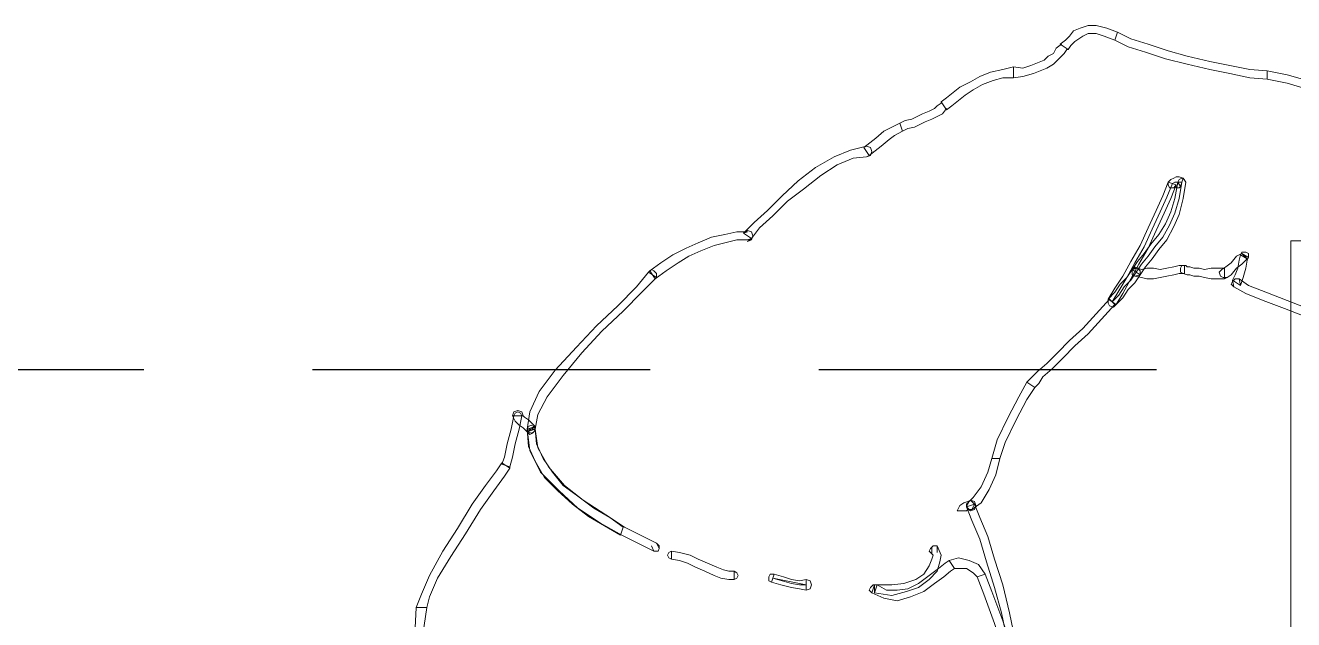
# Model space of a CAD drawing. Header units: millimetres. Extents: x -29311 to -3405, y 28913 to 42880.
# Drawn here: x -16799.82 to -16752.85, y 39648.37 to 39670.37 of the extents above; entities that cross this region are included whole.
import ezdxf

# ---------------------------------------------------------------- set-up
doc = ezdxf.new("R2010")
doc.units = ezdxf.units.MM
doc.linetypes.add('HIDDEN', pattern=[0.375, 0.25, -0.125])
doc.layers.add('A-BA-HIDDEN', color=136, linetype='HIDDEN')
doc.layers.add('A-MERDIVEN', color=125, linetype='Continuous')
for name, color, linetype, lineweight in [('MIM_İnsan', 251, 'Continuous', 9), ('MIM_mobilya', 251, 'Continuous', 9), ('MIM_Selinoks', 251, 'Continuous', 9)]:
    doc.layers.add(name, color=color, linetype=linetype, lineweight=lineweight)

# ---------------------------------------------------------------- blocks, each defined once
blk = doc.blocks.new('2. bodrum kat kirişileri')
at = {"layer": 'A-BA-HIDDEN', "ltscale": 50}
blk.add_lwpolyline([(659.933, -23074.164), (659.933, -22735.074), (976.632, -22735.074)], dxfattribs=at)
blk = doc.blocks.new('160718_A$C2F7A1A77')
at = {"layer": 'MIM_mobilya'}
for p, q in [((29.179, 28.08), (29.919, 28.08)), ((3.423, 27.472), (4.163, 27.472)), ((5.717, 27.472), (6.457, 27.472))]:
    blk.add_line(p, q, dxfattribs=at)
blk.add_lwpolyline([(0, 37), (0, 0), (53, 0), (53, 37)], close=True, dxfattribs=at)
blk.add_lwpolyline([(3, 29), (3, 8, 0.414214), (8, 3), (45, 3, 0.414214), (50, 8), (50, 29, 0.414214), (45, 34), (8, 34, 0.414214)], format="xyb", close=True, dxfattribs=at)
for points in [[(3.186, 18.992), (3.169, 18.683), (3.186, 18.33), (3.311, 17.408), (3.34, 17.406)], [(3.458, 18.992), (3.475, 18.683), (3.458, 18.33), (3.413, 17.408), (3.334, 17.406)], [(3.657, 18.991), (3.64, 18.682), (3.657, 18.329), (3.782, 17.407), (3.811, 17.405)], [(3.929, 18.991), (3.946, 18.682), (3.929, 18.329), (3.883, 17.407), (3.805, 17.405)], [(4.127, 18.99), (4.111, 18.681), (4.127, 18.329), (4.173, 17.407), (4.252, 17.404)], [(4.4, 18.99), (4.416, 18.681), (4.4, 18.329), (4.274, 17.407), (4.245, 17.404)], [(29.337, 17.089), (29.483, 16.959), (29.608, 16.959), (29.76, 17.089)]]:
    blk.add_lwpolyline(points, dxfattribs=at)
for centre, radius in [((17.512, 21.815), 11), ((39.753, 23.821), 9), ((17.512, 21.815), 8), ((39.753, 23.821), 5), ((39.753, 23.821), 4), ((39.753, 8.566), 5), ((39.753, 8.566), 4)]:
    blk.add_circle(centre, radius, dxfattribs=at)
for centre, radius, start, end in [((51.23, 25.322), 22.223, 172.8729, 189.9137), ((7.867, 25.335), 22.223, 350.0863, 7.0954), ((25.474, 24.715), 22.223, 172.8729, 189.9137), ((-17.889, 24.727), 22.223, 350.0863, 7.0954), ((27.768, 24.715), 22.223, 172.8729, 189.9137), ((-8.492, 25.025), 15.149, 348.689, 9.2988), ((2.745, 20.756), 0.849, 339.9904, 9.0141), ((4.84, 20.768), 0.849, 170.9859, 200.0096), ((5.079, 19.314), 1.92, 143.1475, 189.6617), ((2.506, 19.326), 1.92, 350.3383, 36.8525), ((3.321, 18.546), 0.466, 72.9453, 106.8601), ((3.557, 18.862), 0.163, 52.2572, 127.4765), ((4.028, 18.862), 0.163, 52.2572, 127.4765)]:
    blk.add_arc(centre, radius, start, end, dxfattribs=at)
for points in [[(5.877, 20.889), (5.775, 18.493), (5.875, 17.288), (6.179, 17.561), (6.559, 17.955), (6.735, 19.699), (6.362, 22.053)], [(29.339, 21.497), (29.118, 20.869), (28.462, 19.994), (29.337, 17.089)], [(29.758, 21.497), (29.979, 20.869), (30.635, 19.994), (29.76, 17.089)]]:
    blk.add_spline(points, degree=3, dxfattribs=at)
blk = doc.blocks.new('160718_InsanKadın')
at = {"layer": 'MIM_İnsan', "flags": 128}
for points in [[(70.137, 18.443), (70.137, 18.443), (69.791, 17.449), (69.445, 16.009), (69.148, 14.568), (69, 13.575), (69.395, 13.575), (69.445, 14.568), (69.742, 16.009), (70.088, 17.35), (70.434, 18.343), (70.434, 18.343), (70.137, 18.443)], [(69.395, 13.575), (69.395, 13.575), (69.445, 14.568), (69.742, 16.009), (70.088, 17.35), (70.434, 18.343), (70.137, 18.443), (69.791, 17.449), (69.445, 16.009), (69.148, 14.568), (69, 13.575), (69, 13.575), (69.395, 13.575)], [(46.983, 16.307), (46.983, 16.307), (47.082, 15.562), (47.23, 14.717), (47.428, 13.773), (47.675, 12.73), (47.972, 11.786), (48.22, 10.942), (48.516, 10.246), (48.714, 9.75), (49.011, 9.849), (48.813, 10.346), (48.516, 11.041), (48.269, 11.886), (47.972, 12.83), (47.725, 13.773), (47.527, 14.717), (47.379, 15.562), (47.379, 16.307), (47.379, 16.307), (46.983, 16.307)], [(48.616, 12.432), (48.616, 12.432), (48.369, 13.078), (47.972, 14.171), (47.577, 15.363), (47.33, 16.307), (47.033, 16.307), (47.28, 15.264), (47.675, 14.071), (48.071, 12.979), (48.319, 12.333), (48.319, 12.333), (48.616, 12.432)], [(52.425, 12.73), (52.524, 13.028), (52.079, 13.227), (51.585, 13.326), (51.089, 13.177), (50.594, 12.979), (50.199, 12.68), (49.852, 12.432), (49.605, 12.233), (49.457, 12.134), (49.655, 11.836), (49.803, 11.935), (50.05, 12.134), (50.397, 12.382), (50.793, 12.68), (51.188, 12.879), (51.585, 12.929), (51.98, 12.929), (52.327, 12.73), (52.425, 13.028), (52.327, 12.73), (52.475, 12.73), (52.574, 12.83), (52.623, 12.929), (52.524, 13.028), (52.425, 12.73)], [(69, 13.575), (69, 13.575), (68.9, 13.177), (68.603, 12.482), (68.109, 11.687), (67.565, 10.843), (67.02, 9.948), (66.526, 9.253), (66.13, 8.707), (65.932, 8.409), (66.229, 8.21), (66.426, 8.508), (66.823, 9.054), (67.317, 9.75), (67.862, 10.644), (68.406, 11.488), (68.9, 12.382), (69.198, 13.078), (69.395, 13.575), (69.395, 13.575), (69, 13.575)], [(66.229, 8.259), (66.229, 8.21), (66.426, 8.508), (66.823, 9.054), (67.317, 9.75), (67.862, 10.644), (68.406, 11.488), (68.9, 12.382), (69.198, 13.078), (69.395, 13.575), (69, 13.575), (68.9, 13.177), (68.603, 12.482), (68.109, 11.687), (67.565, 10.843), (67.02, 9.948), (66.526, 9.253), (66.13, 8.707), (65.932, 8.409), (65.932, 8.359), (66.229, 8.259)], [(50.298, 11.339), (50.298, 11.588), (50.249, 11.637), (50.298, 11.786), (50.397, 12.035), (50.594, 12.333), (50.891, 12.531), (51.337, 12.68), (51.782, 12.73), (52.425, 12.73), (52.425, 13.028), (51.782, 13.128), (51.238, 12.979), (50.793, 12.83), (50.397, 12.531), (50.1, 12.233), (50.001, 11.886), (49.952, 11.637), (50.1, 11.29), (50.1, 11.538), (50.1, 11.29), (50.249, 11.29), (50.347, 11.389), (50.397, 11.488), (50.298, 11.588), (50.298, 11.339)], [(54.949, 12.929), (54.8, 12.879), (54.751, 12.73), (54.8, 12.581), (54.949, 12.531), (54.949, 12.929)], [(54.949, 12.531), (55.196, 12.581), (55.493, 12.531), (55.79, 12.432), (56.136, 12.333), (56.235, 12.631), (55.888, 12.73), (55.493, 12.83), (55.196, 12.879), (54.949, 12.929), (54.949, 12.531)], [(56.185, 12.482), (55.839, 12.581), (55.493, 12.68), (55.196, 12.73), (54.949, 12.73), (56.185, 12.482), (56.185, 12.482)], [(49.457, 12.134), (49.457, 12.134), (49.308, 12.134), (49.011, 12.134), (48.764, 12.283), (48.616, 12.432), (48.319, 12.333), (48.566, 11.985), (48.913, 11.836), (49.308, 11.737), (49.655, 11.836), (49.655, 11.836), (49.457, 12.134)], [(56.136, 12.333), (56.284, 12.333), (56.334, 12.432), (56.334, 12.581), (56.235, 12.631), (56.136, 12.333)], [(57.62, 12.531), (57.521, 12.482), (57.471, 12.382), (57.521, 12.283), (57.62, 12.233), (57.62, 12.531)], [(57.62, 12.233), (57.818, 12.233), (58.016, 12.184), (58.263, 12.084), (58.61, 11.935), (58.956, 11.786), (59.253, 11.637), (59.649, 11.538), (59.946, 11.488), (59.946, 11.786), (59.649, 11.836), (59.352, 11.935), (59.055, 12.084), (58.709, 12.233), (58.362, 12.382), (58.115, 12.482), (57.818, 12.531), (57.62, 12.531), (57.62, 12.233)], [(59.946, 11.488), (60.045, 11.538), (60.094, 11.637), (60.045, 11.737), (59.946, 11.786), (59.946, 11.488)], [(60.391, 11.389), (60.49, 11.19), (60.984, 10.942), (61.677, 10.594), (62.37, 10.147), (63.211, 9.601), (63.904, 9.054), (64.497, 8.359), (64.893, 7.663), (64.992, 6.968), (65.289, 6.968), (65.19, 7.763), (64.795, 8.558), (64.101, 9.253), (63.409, 9.899), (62.568, 10.445), (61.776, 10.892), (61.084, 11.24), (60.589, 11.488), (60.687, 11.29), (60.589, 11.488), (60.44, 11.488), (60.391, 11.389), (60.391, 11.29), (60.49, 11.19), (60.391, 11.389)], [(65.289, 6.968), (65.289, 6.968), (65.239, 7.614), (64.992, 8.16), (64.646, 8.756), (64.151, 9.253), (63.607, 9.75), (63.013, 10.197), (62.42, 10.544), (61.826, 10.892), (61.726, 10.594), (62.221, 10.246), (62.815, 9.899), (63.409, 9.452), (63.953, 9.054), (64.348, 8.558), (64.695, 8.061), (64.942, 7.514), (64.992, 6.968), (64.992, 6.968), (64.992, 6.968), (65.042, 6.869), (65.14, 6.819), (65.239, 6.869), (65.289, 6.968), (65.289, 6.968)], [(48.714, 9.75), (48.813, 9.948), (48.467, 9.7), (48.171, 9.203), (47.923, 8.657), (47.775, 8.061), (48.071, 8.061), (48.22, 8.558), (48.467, 9.104), (48.764, 9.501), (48.913, 9.65), (49.011, 9.849), (48.913, 9.65), (49.011, 9.75), (49.011, 9.849), (48.962, 9.948), (48.813, 9.948), (48.714, 9.75)], [(48.714, 9.75), (48.863, 9.601), (48.962, 9.65), (49.11, 9.7), (49.258, 9.799), (49.358, 9.998), (49.061, 9.998), (49.061, 9.998), (49.011, 9.998), (48.962, 9.948), (48.863, 9.998), (49.011, 9.849), (48.863, 9.998), (48.714, 9.948), (48.666, 9.799), (48.714, 9.65), (48.863, 9.601), (48.714, 9.75)], [(47.775, 8.061), (47.775, 8.061), (47.577, 7.465), (47.181, 6.62), (46.785, 5.875), (46.488, 5.428), (46.785, 5.229), (47.082, 5.776), (47.478, 6.521), (47.874, 7.365), (48.071, 8.061), (48.071, 8.061), (47.775, 8.061)], [(65.437, 6.471), (65.784, 6.471), (65.882, 6.968), (66.031, 7.514), (66.13, 8.011), (66.229, 8.259), (65.932, 8.359), (65.833, 8.011), (65.734, 7.514), (65.586, 6.968), (65.487, 6.471), (65.833, 6.471), (65.487, 6.471), (65.537, 6.372), (65.635, 6.322), (65.734, 6.372), (65.784, 6.471), (65.437, 6.471)], [(65.932, 8.409), (65.932, 8.359), (65.833, 8.011), (65.734, 7.514), (65.586, 6.968), (65.487, 6.471), (65.784, 6.471), (65.882, 6.968), (66.031, 7.514), (66.13, 8.011), (66.229, 8.259), (66.229, 8.21), (65.932, 8.409)], [(65.289, 7.067), (64.992, 6.968), (64.893, 6.422), (64.547, 5.776), (63.953, 4.981), (63.26, 4.137), (62.518, 3.342), (61.726, 2.597), (61.034, 1.901), (60.49, 1.355), (60.787, 1.156), (61.232, 1.703), (61.924, 2.398), (62.716, 3.143), (63.459, 3.938), (64.25, 4.782), (64.843, 5.577), (65.19, 6.322), (65.289, 6.968), (64.992, 6.869), (65.289, 6.968), (65.239, 7.067), (65.14, 7.117), (65.042, 7.067), (64.992, 6.968), (65.289, 7.067)], [(64.992, 6.968), (64.992, 6.869), (65.239, 6.62), (65.387, 6.521), (65.437, 6.471), (65.437, 6.471), (65.833, 6.471), (65.734, 6.67), (65.586, 6.819), (65.437, 6.918), (65.289, 7.067), (65.289, 6.968), (65.289, 7.067), (65.19, 7.167), (65.09, 7.117), (64.992, 7.018), (64.992, 6.869), (64.992, 6.968)], [(65.487, 6.471), (65.833, 6.471), (65.734, 6.67), (65.586, 6.819), (65.437, 6.918), (65.289, 7.067), (64.992, 6.869), (65.239, 6.62), (65.387, 6.521), (65.437, 6.471), (65.437, 6.471), (65.784, 6.471), (65.437, 6.471), (65.487, 6.322), (65.635, 6.273), (65.784, 6.322), (65.833, 6.471), (65.487, 6.471)], [(60.737, 1.106), (60.787, 1.156), (61.232, 1.703), (61.924, 2.398), (62.716, 3.143), (63.459, 3.938), (64.25, 4.782), (64.843, 5.577), (65.19, 6.322), (65.289, 6.968), (64.992, 6.968), (64.893, 6.422), (64.547, 5.776), (63.953, 4.981), (63.26, 4.137), (62.518, 3.342), (61.726, 2.597), (61.034, 1.901), (60.49, 1.355), (60.54, 1.404), (60.49, 1.355), (60.49, 1.206), (60.589, 1.106), (60.687, 1.057), (60.787, 1.156), (60.737, 1.106)], [(46.488, 5.428), (46.488, 5.428), (46.339, 5.279), (46.191, 5.031), (45.845, 4.733), (45.449, 4.335), (45.005, 3.888), (44.509, 3.441), (44.014, 2.895), (43.52, 2.348), (43.717, 2.15), (44.213, 2.696), (44.707, 3.242), (45.202, 3.689), (45.647, 4.137), (46.043, 4.534), (46.389, 4.832), (46.636, 5.08), (46.785, 5.229), (46.785, 5.229), (46.488, 5.428)], [(43.767, 2.15), (43.47, 2.348), (43.223, 1.951), (42.926, 1.404), (42.63, 0.858), (42.283, 0.262), (41.986, -0.384), (41.689, -1.03), (41.442, -1.576), (41.244, -2.073), (41.541, -2.172), (41.739, -1.675), (41.986, -1.129), (42.283, -0.483), (42.58, 0.163), (42.926, 0.759), (43.223, 1.305), (43.52, 1.752), (43.767, 2.15), (43.47, 2.348), (43.767, 2.15), (43.767, 2.299), (43.717, 2.398), (43.569, 2.448), (43.47, 2.348), (43.767, 2.15)], [(43.619, 2.249), (43.372, 2.001), (43.173, 1.703), (42.926, 1.454), (42.728, 1.156), (42.53, 0.858), (42.283, 0.56), (42.036, 0.212), (41.739, -0.135), (41.491, -0.583), (41.294, -1.03), (41.145, -1.576), (41.046, -2.172), (41.145, -2.172), (41.244, -2.172), (41.294, -2.172), (41.392, -2.122), (41.59, -1.626), (41.838, -1.079), (42.134, -0.433), (42.431, 0.212), (42.778, 0.808), (43.075, 1.355), (43.372, 1.852), (43.619, 2.249), (43.619, 2.249)], [(42.877, 1.057), (42.877, 1.057), (43.075, 1.355), (43.322, 1.603), (43.52, 1.901), (43.767, 2.15), (43.47, 2.348), (43.223, 2.1), (43.025, 1.802), (42.778, 1.554), (42.58, 1.255), (42.58, 1.255), (42.58, 1.255), (42.58, 1.106), (42.678, 1.007), (42.778, 0.957), (42.877, 1.057), (42.877, 1.057)], [(43.52, 2.348), (43.47, 2.348), (43.223, 2.1), (43.025, 1.802), (42.778, 1.554), (42.58, 1.255), (42.877, 1.057), (43.075, 1.355), (43.322, 1.603), (43.52, 1.901), (43.767, 2.15), (43.717, 2.15), (43.52, 2.348)], [(38.622, 0.659), (38.869, 0.51), (38.919, 0.709), (38.968, 1.007), (39.067, 1.255), (39.166, 1.454), (38.869, 1.653), (38.77, 1.355), (38.672, 1.007), (38.622, 0.709), (38.572, 0.61), (38.82, 0.461), (38.572, 0.61), (38.572, 0.461), (38.672, 0.411), (38.82, 0.411), (38.869, 0.51), (38.622, 0.659)], [(39.463, 1.404), (39.364, 1.355), (39.215, 1.255), (39.017, 1.007), (38.82, 0.858), (38.622, 0.659), (38.82, 0.461), (39.017, 0.56), (39.215, 0.808), (39.414, 0.957), (39.562, 1.057), (39.463, 1.007), (39.562, 1.057), (39.661, 1.156), (39.611, 1.305), (39.512, 1.355), (39.364, 1.355), (39.463, 1.404)], [(40.947, 1.206), (40.997, 1.206), (40.848, 1.255), (40.75, 1.255), (40.6, 1.305), (40.403, 1.305), (40.205, 1.355), (39.958, 1.404), (39.711, 1.404), (39.463, 1.404), (39.463, 1.007), (39.711, 1.007), (39.958, 1.007), (40.205, 1.057), (40.403, 1.007), (40.6, 1.007), (40.75, 0.957), (40.848, 0.957), (40.897, 0.908), (40.947, 0.908), (40.897, 0.908), (41.046, 0.908), (41.095, 1.007), (41.095, 1.156), (40.997, 1.206), (40.947, 1.206)], [(41.095, -2.023), (41.194, -2.172), (41.294, -1.576), (41.442, -1.079), (41.639, -0.632), (41.887, -0.235), (42.184, 0.113), (42.431, 0.461), (42.678, 0.759), (42.877, 1.057), (42.58, 1.255), (42.381, 0.957), (42.134, 0.659), (41.887, 0.312), (41.59, -0.036), (41.342, -0.533), (41.145, -0.98), (40.997, -1.576), (40.897, -2.172), (40.997, -2.321), (40.897, -2.172), (40.947, -2.271), (41.046, -2.321), (41.145, -2.271), (41.194, -2.172), (41.095, -2.023)], [(42.58, 1.255), (42.778, 1.305), (42.53, 1.355), (42.333, 1.404), (42.085, 1.404), (41.838, 1.355), (41.59, 1.305), (41.342, 1.255), (41.145, 1.206), (40.947, 1.206), (40.947, 0.908), (41.145, 0.908), (41.342, 0.957), (41.59, 1.007), (41.838, 1.057), (42.085, 1.007), (42.333, 1.007), (42.53, 1.057), (42.678, 1.007), (42.877, 1.057), (42.678, 1.007), (42.827, 1.007), (42.877, 1.106), (42.877, 1.255), (42.778, 1.305), (42.58, 1.255)], [(57.274, -0.284), (57.126, -0.334), (57.521, -0.334), (57.966, -0.235), (58.462, -0.135), (58.956, 0.063), (59.401, 0.262), (59.896, 0.51), (60.341, 0.808), (60.737, 1.106), (60.54, 1.404), (60.143, 1.106), (59.698, 0.808), (59.302, 0.56), (58.857, 0.361), (58.362, 0.163), (57.966, 0.063), (57.521, -0.036), (57.126, -0.036), (56.977, -0.086), (57.126, 0.014), (56.977, -0.036), (56.927, -0.185), (56.977, -0.334), (57.126, -0.384), (57.274, -0.284)], [(57.274, -0.284), (57.126, -0.334), (57.521, -0.334), (57.966, -0.235), (58.462, -0.135), (58.956, 0.063), (59.401, 0.262), (59.896, 0.51), (60.341, 0.808), (60.737, 1.106), (60.54, 1.404), (60.143, 1.106), (59.698, 0.808), (59.302, 0.56), (58.857, 0.361), (58.362, 0.163), (57.966, 0.063), (57.521, -0.036), (57.126, -0.036), (56.977, -0.086), (57.126, 0.014), (56.977, -0.036), (56.927, -0.185), (56.977, -0.334), (57.126, -0.384), (57.274, -0.284)], [(52.821, -3.464), (52.722, -3.513), (53.316, -3.364), (53.91, -3.116), (54.602, -2.719), (55.246, -2.222), (55.839, -1.675), (56.383, -1.129), (56.878, -0.682), (57.274, -0.284), (56.977, -0.086), (56.68, -0.483), (56.185, -0.93), (55.641, -1.477), (55.048, -1.924), (54.404, -2.42), (53.81, -2.818), (53.216, -3.066), (52.722, -3.116), (52.623, -3.166), (52.722, -3.116), (52.574, -3.166), (52.524, -3.315), (52.574, -3.464), (52.722, -3.513), (52.821, -3.464)], [(52.821, -3.464), (52.722, -3.513), (53.316, -3.364), (53.91, -3.116), (54.602, -2.719), (55.246, -2.222), (55.839, -1.675), (56.383, -1.129), (56.878, -0.682), (57.274, -0.284), (56.977, -0.086), (56.68, -0.483), (56.185, -0.93), (55.641, -1.477), (55.048, -1.924), (54.404, -2.42), (53.81, -2.818), (53.216, -3.066), (52.722, -3.116), (52.623, -3.166), (52.722, -3.116), (52.574, -3.166), (52.524, -3.315), (52.574, -3.464), (52.722, -3.513), (52.821, -3.464)], [(41.244, -2.073), (41.342, -1.973), (41.244, -2.023), (41.244, -1.973), (41.145, -1.973), (41.095, -2.023), (40.997, -2.321), (41.145, -2.371), (41.244, -2.371), (41.342, -2.321), (41.442, -2.271), (41.541, -2.172), (41.442, -2.271), (41.541, -2.172), (41.541, -2.073), (41.491, -1.973), (41.342, -1.973), (41.244, -2.073)], [(51.485, -4.358), (51.485, -4.358), (51.782, -4.209), (52.079, -4.06), (52.376, -3.811), (52.821, -3.464), (52.623, -3.166), (52.177, -3.513), (51.881, -3.762), (51.683, -3.911), (51.386, -4.06), (51.386, -4.06), (51.485, -4.358)], [(51.485, -4.358), (51.485, -4.358), (51.782, -4.209), (52.079, -4.06), (52.376, -3.811), (52.821, -3.464), (52.623, -3.166), (52.177, -3.513), (51.881, -3.762), (51.683, -3.911), (51.386, -4.06), (51.386, -4.06), (51.485, -4.358)], [(49.952, -5.153), (49.952, -5.103), (50.1, -5.004), (50.199, -4.904), (50.397, -4.805), (50.644, -4.705), (50.842, -4.606), (51.04, -4.507), (51.288, -4.457), (51.485, -4.358), (51.386, -4.06), (51.188, -4.159), (50.941, -4.209), (50.743, -4.308), (50.546, -4.407), (50.298, -4.507), (50.1, -4.606), (49.902, -4.705), (49.754, -4.904), (49.754, -4.854), (49.952, -5.153)], [(49.952, -5.153), (49.952, -5.103), (50.1, -5.004), (50.199, -4.904), (50.397, -4.805), (50.644, -4.705), (50.842, -4.606), (51.04, -4.507), (51.288, -4.457), (51.485, -4.358), (51.386, -4.06), (51.188, -4.159), (50.941, -4.209), (50.743, -4.308), (50.546, -4.407), (50.298, -4.507), (50.1, -4.606), (49.902, -4.705), (49.754, -4.904), (49.754, -4.854), (49.952, -5.153)], [(47.28, -6.444), (47.28, -6.444), (47.675, -6.345), (48.121, -6.245), (48.516, -6.096), (48.863, -5.898), (49.258, -5.699), (49.506, -5.5), (49.754, -5.302), (49.952, -5.153), (49.754, -4.854), (49.555, -5.004), (49.308, -5.202), (49.061, -5.401), (48.764, -5.6), (48.418, -5.798), (48.022, -5.947), (47.675, -6.047), (47.28, -6.047), (47.28, -6.047), (47.28, -6.444)], [(47.28, -6.444), (47.28, -6.444), (47.675, -6.345), (48.121, -6.245), (48.516, -6.096), (48.863, -5.898), (49.258, -5.699), (49.506, -5.5), (49.754, -5.302), (49.952, -5.153), (49.754, -4.854), (49.555, -5.004), (49.308, -5.202), (49.061, -5.401), (48.764, -5.6), (48.418, -5.798), (48.022, -5.947), (47.675, -6.047), (47.28, -6.047), (47.28, -6.047), (47.28, -6.444)], [(37.88, -6.295), (37.88, -6.295), (38.523, -6.345), (39.265, -6.494), (40.007, -6.643), (40.848, -6.841), (41.541, -7.04), (42.283, -7.289), (42.926, -7.487), (43.421, -7.736), (43.52, -7.438), (43.025, -7.189), (42.381, -6.99), (41.639, -6.742), (40.848, -6.543), (40.007, -6.345), (39.265, -6.196), (38.523, -6.047), (37.88, -5.997), (37.88, -5.997), (37.88, -6.295)], [(37.88, -6.295), (37.88, -6.295), (38.523, -6.345), (39.265, -6.494), (40.007, -6.643), (40.848, -6.841), (41.541, -7.04), (42.283, -7.289), (42.926, -7.487), (43.421, -7.736), (43.52, -7.438), (43.025, -7.189), (42.381, -6.99), (41.639, -6.742), (40.848, -6.543), (40.007, -6.345), (39.265, -6.196), (38.523, -6.047), (37.88, -5.997), (37.88, -5.997), (37.88, -6.295)], [(45.548, -7.289), (45.499, -7.289), (45.697, -7.14), (45.796, -6.941), (45.994, -6.841), (46.142, -6.692), (46.389, -6.593), (46.636, -6.494), (46.933, -6.394), (47.28, -6.444), (47.28, -6.047), (46.933, -6.096), (46.538, -6.196), (46.291, -6.295), (46.043, -6.394), (45.796, -6.543), (45.597, -6.742), (45.4, -6.941), (45.3, -7.09), (45.252, -7.09), (45.548, -7.289)], [(45.548, -7.289), (45.499, -7.289), (45.697, -7.14), (45.796, -6.941), (45.994, -6.841), (46.142, -6.692), (46.389, -6.593), (46.636, -6.494), (46.933, -6.394), (47.28, -6.444), (47.28, -6.047), (46.933, -6.096), (46.538, -6.196), (46.291, -6.295), (46.043, -6.394), (45.796, -6.543), (45.597, -6.742), (45.4, -6.941), (45.3, -7.09), (45.252, -7.09), (45.548, -7.289)], [(43.421, -7.736), (43.421, -7.736), (43.817, -7.885), (44.213, -7.984), (44.509, -7.984), (44.806, -7.885), (45.053, -7.785), (45.202, -7.587), (45.35, -7.438), (45.548, -7.289), (45.252, -7.09), (45.152, -7.239), (45.005, -7.388), (44.855, -7.487), (44.707, -7.587), (44.509, -7.686), (44.213, -7.686), (43.916, -7.587), (43.52, -7.438), (43.52, -7.438), (43.421, -7.736)], [(43.421, -7.736), (43.421, -7.736), (43.817, -7.885), (44.213, -7.984), (44.509, -7.984), (44.806, -7.885), (45.053, -7.785), (45.202, -7.587), (45.35, -7.438), (45.548, -7.289), (45.252, -7.09), (45.152, -7.239), (45.005, -7.388), (44.855, -7.487), (44.707, -7.587), (44.509, -7.686), (44.213, -7.686), (43.916, -7.587), (43.52, -7.438), (43.52, -7.438), (43.421, -7.736)]]:
    blk.add_lwpolyline(points, close=True, dxfattribs=at)
for points in [[(47.23, 14.717), (47.428, 13.773), (47.675, 12.73), (47.972, 11.786), (48.22, 10.942), (48.516, 10.246), (48.714, 9.75), (49.011, 9.849), (48.813, 10.346), (48.516, 11.041), (48.269, 11.886), (47.972, 12.83), (47.725, 13.773), (47.527, 14.717)], [(36.247, 2.547), (37.137, 2.199), (37.929, 1.901), (38.572, 1.653), (38.919, 1.404), (38.869, 1.653), (38.919, 1.404), (39.067, 1.404), (39.166, 1.504), (39.215, 1.603), (39.117, 1.703), (39.166, 1.454), (39.166, 1.454), (39.117, 1.703), (38.672, 1.951), (38.028, 2.199), (37.236, 2.497), (36.345, 2.845)], [(36.049, -5.848), (37.137, -6.146), (37.88, -6.295), (37.88, -5.997), (37.137, -5.848), (36.148, -5.55)], [(36.049, -5.848), (37.137, -6.146), (37.88, -6.295), (37.88, -5.997), (37.137, -5.848), (36.148, -5.55)]]:
    blk.add_lwpolyline(points, dxfattribs=at)
at = {"layer": 'MIM_İnsan', "rotation": 270}
blk.add_blockref('160718_A$C2F7A1A77', (0, 53), dxfattribs=at)

msp = doc.modelspace()

# ---------------------------------------------------------------- block references
at = {"layer": 'A-MERDIVEN'}
msp.add_blockref('2. bodrum kat kirişileri', (-17617.871, 62392.704), dxfattribs=at)
at = {"layer": 'MIM_Selinoks', "rotation": 179.9999999999887}
msp.add_blockref('160718_InsanKadın', (-16715.954, 39662.388), dxfattribs=at)

doc.saveas('drawing.dxf')
